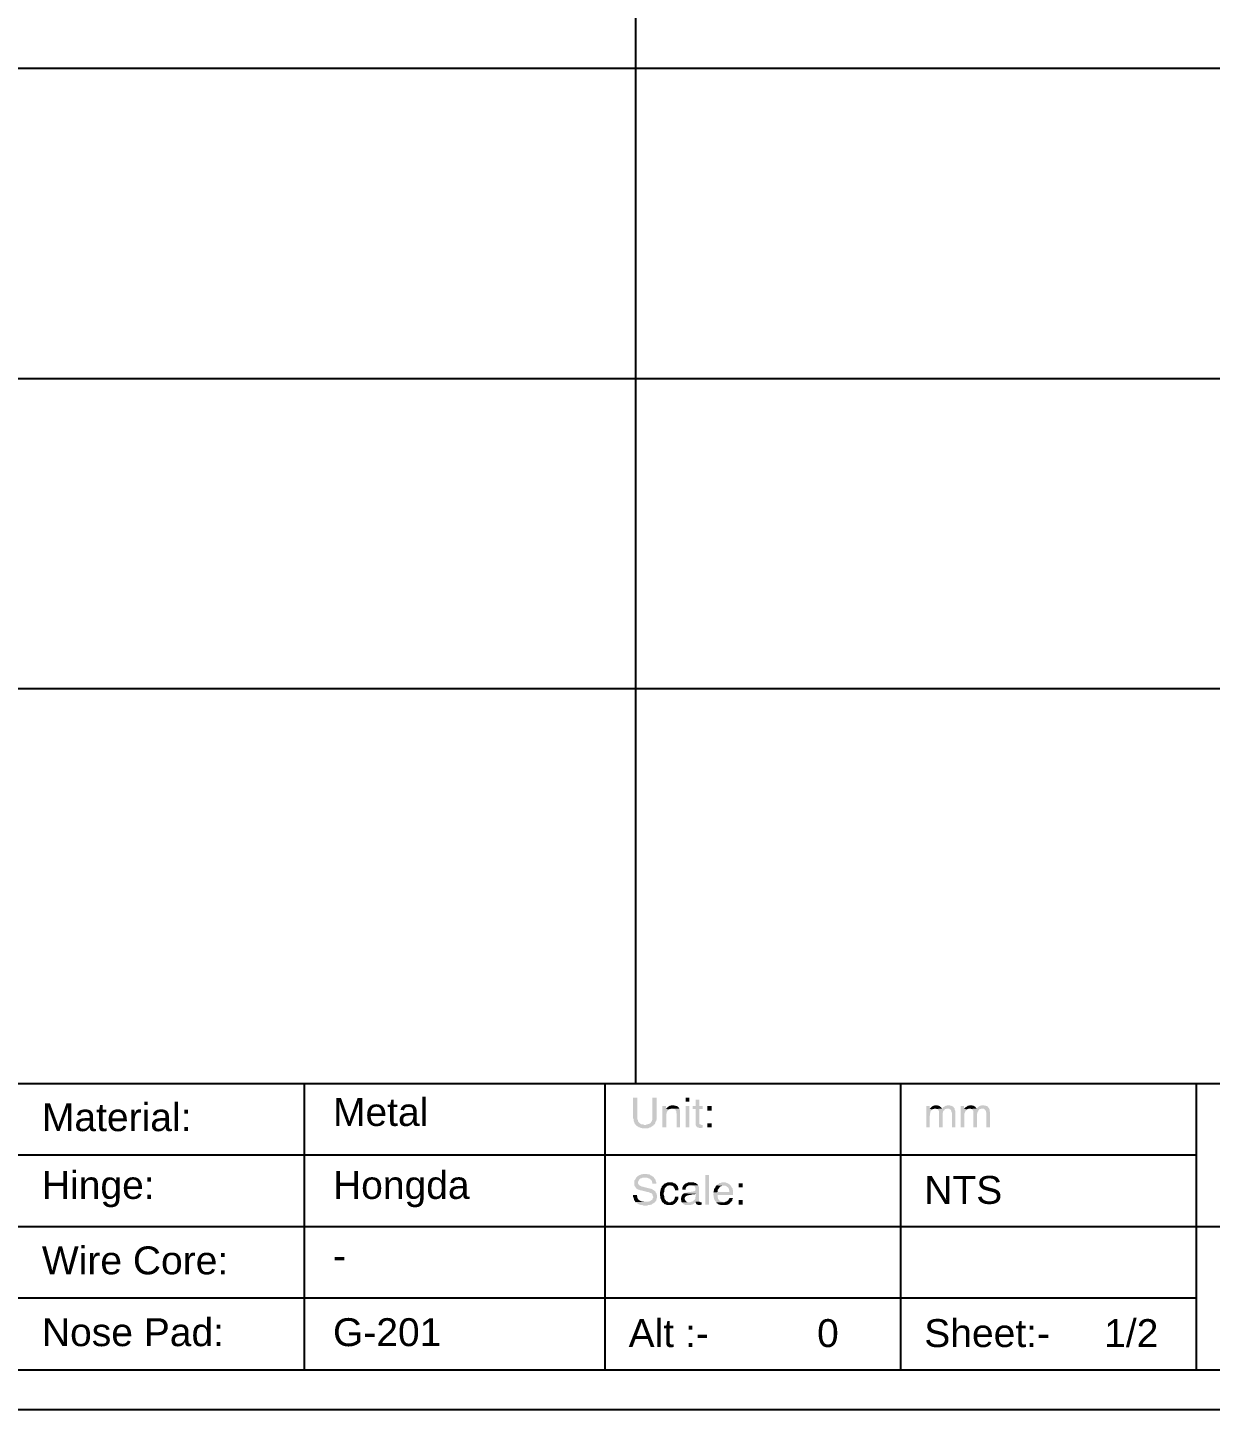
# Model space of a CAD drawing. Header units: inches. Extents: x 3613 to 8393, y -2205 to -794.
# Drawn here: x 4267 to 4394.1, y -2204.8 to -2056.3 of the extents above; entities that cross this region are included whole.
import ezdxf

# ---------------------------------------------------------------- set-up
doc = ezdxf.new("R2010")
doc.units = ezdxf.units.IN
doc.header["$MEASUREMENT"] = 0
doc.styles.get("Standard").update_dxf_attribs({"font": 'arial.ttf'})

msp = doc.modelspace()

# ---------------------------------------------------------------- hatches: boundary and pattern name
at = {"transparency": 33554559}
for points in [[(4332.51, -2171.268), (4332.059, -2171.268), (4332.059, -2173.479), (4332.104, -2173.569), (4332.104, -2173.75), (4332.149, -2173.84), (4332.194, -2173.93), (4332.194, -2174.021), (4332.239, -2174.066), (4332.285, -2174.111), (4332.33, -2174.201), (4333.323, -2174.201), (4333.232, -2174.201), (4333.142, -2174.156), (4332.962, -2174.156), (4332.916, -2174.111), (4332.826, -2174.066), (4332.781, -2174.021), (4332.736, -2173.976), (4332.691, -2173.93), (4332.646, -2173.885), (4332.6, -2173.795), (4332.6, -2173.75), (4332.555, -2173.66), (4332.51, -2173.569), (4332.51, -2173.299)], [(4334.586, -2171.268), (4334.135, -2171.268), (4334.135, -2173.299), (4334.135, -2173.615), (4334.09, -2173.705), (4334.09, -2173.75), (4334.045, -2173.84), (4334, -2173.885), (4333.954, -2173.976), (4333.909, -2174.021), (4333.819, -2174.066), (4333.774, -2174.111), (4333.684, -2174.111), (4333.593, -2174.156), (4333.503, -2174.156), (4333.413, -2174.201), (4332.33, -2174.201), (4332.375, -2174.246), (4332.42, -2174.292), (4332.51, -2174.337), (4332.555, -2174.382), (4332.646, -2174.427), (4332.691, -2174.472), (4332.781, -2174.472), (4332.871, -2174.517), (4332.962, -2174.517), (4333.052, -2174.562), (4333.684, -2174.562), (4333.774, -2174.517), (4333.864, -2174.472), (4333.909, -2174.472), (4334, -2174.427), (4334.045, -2174.382), (4334.135, -2174.337), (4334.18, -2174.292), (4334.27, -2174.246), (4334.27, -2174.201), (4334.361, -2174.156), (4334.406, -2174.066), (4334.451, -2174.021), (4334.451, -2173.93), (4334.496, -2173.84), (4334.541, -2173.795), (4334.541, -2173.705), (4334.586, -2173.615), (4334.586, -2173.299)], [(4335.579, -2172.17), (4335.218, -2172.17), (4335.218, -2174.472), (4335.624, -2174.472), (4335.624, -2173.254), (4335.624, -2173.028), (4335.669, -2172.938), (4335.669, -2172.847), (4335.715, -2172.802), (4335.76, -2172.712), (4335.805, -2172.667), (4335.805, -2172.667), (4335.85, -2172.577), (4335.895, -2172.531), (4335.579, -2172.486)], [(4336.301, -2172.08), (4336.211, -2172.08), (4336.121, -2172.125), (4336.031, -2172.125), (4335.94, -2172.17), (4335.895, -2172.215), (4335.805, -2172.261), (4335.76, -2172.306), (4335.669, -2172.396), (4335.579, -2172.486), (4335.895, -2172.531), (4335.985, -2172.486), (4336.076, -2172.486), (4336.121, -2172.441), (4337.023, -2172.441), (4336.978, -2172.351), (4336.933, -2172.306), (4336.888, -2172.261), (4336.843, -2172.215), (4336.753, -2172.17), (4336.662, -2172.17), (4336.617, -2172.125), (4336.527, -2172.125), (4336.437, -2172.08)], [(4337.023, -2172.441), (4336.211, -2172.441), (4336.301, -2172.441), (4336.392, -2172.486), (4336.482, -2172.486), (4336.572, -2172.531), (4336.617, -2172.577), (4336.617, -2172.622), (4336.662, -2172.667), (4336.707, -2172.712), (4336.707, -2172.938), (4336.753, -2173.028), (4336.753, -2174.472), (4337.114, -2174.472), (4337.114, -2172.667), (4337.069, -2172.577), (4337.069, -2172.486)], [(4338.107, -2171.719), (4338.107, -2171.268), (4337.7, -2171.268), (4337.7, -2171.719)], [(4338.107, -2174.472), (4338.107, -2172.17), (4337.7, -2172.17), (4337.7, -2174.472)], [(4339.19, -2171.493), (4338.784, -2171.493), (4338.784, -2172.17), (4338.468, -2172.17), (4338.468, -2172.486), (4338.784, -2172.486), (4338.784, -2174.201), (4338.829, -2174.292), (4338.874, -2174.337), (4338.874, -2174.382), (4338.919, -2174.427), (4338.964, -2174.472), (4339.054, -2174.472), (4339.145, -2174.517), (4339.415, -2174.517), (4339.551, -2174.472), (4339.551, -2174.201), (4339.415, -2174.201), (4339.325, -2174.156), (4339.235, -2174.156), (4339.19, -2174.111), (4339.19, -2172.486), (4339.551, -2172.486), (4339.551, -2172.17), (4339.19, -2172.17)], [(4340.499, -2172.667), (4340.499, -2172.17), (4340.047, -2172.17), (4340.047, -2172.667)], [(4363.922, -2172.17), (4363.561, -2172.17), (4363.561, -2174.472), (4363.922, -2174.472), (4363.922, -2173.254), (4363.967, -2173.163), (4363.967, -2172.983), (4364.012, -2172.892), (4364.012, -2172.802), (4364.058, -2172.712), (4364.103, -2172.667), (4364.148, -2172.622), (4364.238, -2172.531), (4363.922, -2172.486)], [(4364.644, -2172.08), (4364.509, -2172.08), (4364.419, -2172.125), (4364.374, -2172.125), (4364.283, -2172.17), (4364.193, -2172.215), (4364.148, -2172.261), (4364.058, -2172.351), (4364.012, -2172.396), (4363.922, -2172.486), (4364.238, -2172.531), (4364.283, -2172.486), (4364.374, -2172.486), (4364.464, -2172.441), (4364.554, -2172.441), (4365.231, -2172.396), (4365.186, -2172.351), (4365.141, -2172.261), (4365.096, -2172.261), (4365.05, -2172.215), (4364.96, -2172.17), (4364.915, -2172.125), (4364.825, -2172.125), (4364.735, -2172.08)], [(4365.231, -2172.396), (4364.554, -2172.441), (4364.599, -2172.441), (4364.689, -2172.486), (4365.276, -2172.441)], [(4365.908, -2172.08), (4365.818, -2172.08), (4365.773, -2172.125), (4365.682, -2172.125), (4365.592, -2172.17), (4365.547, -2172.215), (4365.457, -2172.261), (4365.366, -2172.306), (4365.321, -2172.396), (4365.276, -2172.441), (4364.689, -2172.486), (4364.78, -2172.486), (4364.825, -2172.577), (4364.825, -2172.577), (4364.87, -2172.622), (4364.915, -2172.712), (4364.915, -2174.472), (4365.321, -2174.472), (4365.321, -2172.938), (4365.366, -2172.847), (4365.366, -2172.757), (4365.412, -2172.712), (4365.457, -2172.622), (4365.502, -2172.622), (4365.547, -2172.531), (4365.637, -2172.486), (4365.682, -2172.486), (4365.773, -2172.441), (4365.863, -2172.441), (4366.585, -2172.396), (4366.54, -2172.351), (4366.495, -2172.306), (4366.495, -2172.261), (4366.404, -2172.215), (4366.359, -2172.17), (4366.269, -2172.17), (4366.224, -2172.125), (4366.134, -2172.125), (4366.043, -2172.08)], [(4366.585, -2172.396), (4365.863, -2172.441), (4365.998, -2172.441), (4366.043, -2172.486), (4366.134, -2172.531), (4366.179, -2172.577), (4366.224, -2172.622), (4366.269, -2172.712), (4366.269, -2172.802), (4366.314, -2172.892), (4366.314, -2174.472), (4366.675, -2174.472), (4366.675, -2172.847), (4366.675, -2172.667), (4366.63, -2172.577), (4366.63, -2172.486)], [(4367.623, -2172.17), (4367.262, -2172.17), (4367.262, -2174.472), (4367.668, -2174.472), (4367.668, -2172.983), (4367.713, -2172.892), (4367.758, -2172.802), (4367.758, -2172.712), (4367.804, -2172.667), (4367.894, -2172.622), (4367.939, -2172.531), (4367.623, -2172.486)], [(4368.345, -2172.08), (4368.21, -2172.08), (4368.165, -2172.125), (4368.074, -2172.125), (4367.984, -2172.17), (4367.939, -2172.215), (4367.849, -2172.261), (4367.758, -2172.351), (4367.713, -2172.396), (4367.623, -2172.486), (4367.939, -2172.531), (4368.029, -2172.486), (4368.074, -2172.486), (4368.165, -2172.441), (4368.255, -2172.441), (4368.932, -2172.396), (4368.887, -2172.351), (4368.842, -2172.261), (4368.842, -2172.261), (4368.751, -2172.215), (4368.706, -2172.17), (4368.616, -2172.125), (4368.526, -2172.125), (4368.435, -2172.08)], [(4368.932, -2172.396), (4368.255, -2172.441), (4368.3, -2172.441), (4368.39, -2172.486), (4368.977, -2172.441)], [(4369.654, -2172.08), (4369.564, -2172.08), (4369.473, -2172.125), (4369.383, -2172.125), (4369.293, -2172.17), (4369.248, -2172.215), (4369.158, -2172.261), (4369.112, -2172.306), (4369.022, -2172.396), (4368.977, -2172.441), (4368.39, -2172.486), (4368.481, -2172.486), (4368.526, -2172.577), (4368.526, -2172.577), (4368.571, -2172.622), (4368.616, -2172.712), (4368.616, -2174.472), (4369.022, -2174.472), (4369.022, -2173.028), (4369.067, -2172.938), (4369.067, -2172.847), (4369.112, -2172.757), (4369.158, -2172.712), (4369.158, -2172.622), (4369.203, -2172.622), (4369.248, -2172.531), (4369.338, -2172.486), (4369.428, -2172.486), (4369.473, -2172.441), (4369.564, -2172.441), (4370.286, -2172.396), (4370.241, -2172.351), (4370.196, -2172.306), (4370.196, -2172.261), (4370.15, -2172.215), (4370.06, -2172.17), (4370.015, -2172.17), (4369.925, -2172.125), (4369.835, -2172.125), (4369.744, -2172.08)], [(4370.286, -2172.396), (4369.564, -2172.441), (4369.699, -2172.441), (4369.789, -2172.486), (4369.835, -2172.531), (4369.88, -2172.577), (4369.925, -2172.622), (4369.97, -2172.712), (4369.97, -2172.802), (4370.015, -2172.892), (4370.015, -2174.472), (4370.421, -2174.472), (4370.421, -2172.847), (4370.421, -2172.847), (4370.376, -2172.757), (4370.376, -2172.577), (4370.331, -2172.486)], [(4340.499, -2174.472), (4340.499, -2174.021), (4340.047, -2174.021), (4340.047, -2174.472)], [(4332.42, -2179.843), (4332.375, -2179.888), (4332.33, -2179.978), (4332.285, -2180.068), (4332.239, -2180.114), (4332.194, -2180.204), (4332.194, -2180.7), (4332.239, -2180.791), (4332.285, -2180.836), (4332.33, -2180.926), (4332.375, -2180.971), (4332.375, -2181.016), (4332.465, -2181.061), (4332.51, -2181.106), (4332.6, -2181.152), (4332.691, -2181.152), (4332.781, -2181.197), (4332.871, -2181.242), (4332.962, -2181.242), (4333.503, -2181.377), (4333.593, -2181.422), (4333.729, -2181.422), (4333.819, -2181.468), (4333.909, -2181.513), (4333.954, -2181.513), (4334.045, -2181.558), (4334.09, -2181.603), (4334.09, -2181.603), (4334.135, -2181.693), (4334.18, -2181.738), (4334.18, -2181.829), (4334.225, -2181.919), (4334.225, -2182.009), (4334.18, -2182.054), (4334.18, -2182.145), (4334.135, -2182.235), (4334.045, -2182.28), (4334, -2182.325), (4334, -2182.325), (4333.909, -2182.37), (4333.864, -2182.415), (4333.774, -2182.415), (4333.684, -2182.46), (4333.413, -2182.46), (4332.33, -2182.506), (4332.42, -2182.551), (4332.465, -2182.596), (4332.555, -2182.641), (4332.6, -2182.686), (4332.691, -2182.731), (4332.736, -2182.776), (4332.826, -2182.776), (4332.916, -2182.822), (4333.097, -2182.822), (4333.187, -2182.867), (4333.593, -2182.867), (4333.684, -2182.822), (4333.864, -2182.822), (4333.909, -2182.776), (4334, -2182.776), (4334.09, -2182.731), (4334.135, -2182.686), (4334.225, -2182.641), (4334.27, -2182.596), (4334.315, -2182.596), (4334.361, -2182.551), (4334.406, -2182.46), (4334.496, -2182.415), (4334.541, -2182.325), (4334.541, -2182.28), (4334.586, -2182.19), (4334.586, -2182.099), (4334.631, -2182.009), (4334.631, -2181.783), (4334.586, -2181.693), (4334.586, -2181.603), (4334.541, -2181.513), (4334.496, -2181.468), (4334.496, -2181.377), (4334.406, -2181.332), (4334.406, -2181.332), (4334.361, -2181.287), (4334.315, -2181.242), (4334.225, -2181.197), (4334.18, -2181.152), (4334.09, -2181.106), (4334, -2181.061), (4333.909, -2181.061), (4333.774, -2181.016), (4333.232, -2180.881), (4333.232, -2180.881), (4333.097, -2180.836), (4333.007, -2180.836), (4332.916, -2180.791), (4332.826, -2180.745), (4332.781, -2180.745), (4332.736, -2180.7), (4332.691, -2180.655), (4332.646, -2180.61), (4332.6, -2180.52), (4332.6, -2180.294), (4332.646, -2180.204), (4332.691, -2180.114), (4332.736, -2180.068), (4332.781, -2180.023), (4332.826, -2179.978), (4332.871, -2179.933), (4332.962, -2179.933), (4333.052, -2179.888), (4333.323, -2179.888)], [(4333.323, -2179.482), (4333.097, -2179.482), (4333.007, -2179.527), (4332.916, -2179.527), (4332.826, -2179.572), (4332.781, -2179.572), (4332.691, -2179.617), (4332.646, -2179.662), (4332.555, -2179.707), (4332.51, -2179.753), (4332.465, -2179.798), (4332.42, -2179.843), (4333.323, -2179.888), (4333.593, -2179.888), (4333.684, -2179.933), (4333.774, -2179.933), (4333.819, -2179.978), (4333.909, -2180.023), (4333.909, -2180.068), (4334, -2180.114), (4334.045, -2180.159), (4334.09, -2180.249), (4334.09, -2180.339), (4334.135, -2180.43), (4334.135, -2180.52), (4334.541, -2180.52), (4334.541, -2180.339), (4334.496, -2180.249), (4334.496, -2180.159), (4334.451, -2180.068), (4334.406, -2180.023), (4334.361, -2179.933), (4334.315, -2179.888), (4334.27, -2179.798), (4334.18, -2179.753), (4334.18, -2179.753), (4334.09, -2179.662), (4334.045, -2179.662), (4333.954, -2179.617), (4333.864, -2179.572), (4333.819, -2179.527), (4333.638, -2179.527), (4333.548, -2179.482), (4333.458, -2179.482)], [(4339.822, -2182.776), (4339.822, -2179.572), (4340.228, -2179.572), (4340.228, -2182.776)], [(4335.263, -2180.7), (4335.173, -2180.791), (4335.128, -2180.836), (4335.128, -2180.926), (4335.083, -2180.971), (4335.038, -2181.061), (4335.038, -2181.152), (4334.992, -2181.242), (4334.992, -2181.332), (4334.947, -2181.422), (4334.947, -2181.783), (4334.992, -2181.874), (4334.992, -2182.054), (4335.038, -2182.145), (4335.083, -2182.235), (4335.083, -2182.325), (4335.128, -2182.37), (4335.173, -2182.46), (4335.218, -2182.506), (4335.985, -2182.506), (4335.85, -2182.506), (4335.805, -2182.46), (4335.715, -2182.415), (4335.624, -2182.415), (4335.579, -2182.325), (4335.534, -2182.28), (4335.489, -2182.235), (4335.444, -2182.145), (4335.444, -2182.099), (4335.399, -2182.009), (4335.399, -2181.829), (4335.354, -2181.693), (4335.354, -2181.513), (4335.399, -2181.422), (4335.399, -2181.242), (4335.444, -2181.152), (4335.444, -2181.061), (4335.489, -2181.016), (4335.534, -2180.971), (4335.534, -2180.926), (4335.624, -2180.881), (4335.669, -2180.791), (4335.76, -2180.745), (4335.805, -2180.745), (4335.895, -2180.7), (4335.985, -2180.7)], [(4336.031, -2180.384), (4335.76, -2180.384), (4335.669, -2180.43), (4335.579, -2180.475), (4335.489, -2180.475), (4335.444, -2180.52), (4335.354, -2180.61), (4335.308, -2180.655), (4335.263, -2180.7), (4336.076, -2180.7), (4336.166, -2180.745), (4336.256, -2180.745), (4336.346, -2180.791), (4336.392, -2180.836), (4336.437, -2180.926), (4336.482, -2180.971), (4336.527, -2181.061), (4336.572, -2181.152), (4336.572, -2181.242), (4336.933, -2181.242), (4336.933, -2181.016), (4336.888, -2180.971), (4336.888, -2180.881), (4336.843, -2180.791), (4336.798, -2180.745), (4336.753, -2180.655), (4336.662, -2180.61), (4336.662, -2180.565), (4336.617, -2180.52), (4336.527, -2180.475), (4336.437, -2180.475), (4336.392, -2180.43), (4336.301, -2180.384), (4336.121, -2180.384)], [(4339.054, -2180.7), (4338.242, -2180.7), (4338.423, -2180.7), (4338.468, -2180.745), (4338.558, -2180.745), (4338.648, -2180.791), (4338.693, -2180.836), (4338.738, -2180.926), (4338.738, -2181.016), (4338.784, -2181.106), (4338.784, -2181.106), (4338.738, -2181.197), (4338.738, -2181.242), (4338.693, -2181.287), (4338.603, -2181.332), (4338.558, -2181.332), (4338.468, -2181.377), (4337.971, -2181.422), (4337.836, -2181.468), (4337.746, -2181.468), (4337.655, -2181.513), (4337.61, -2181.513), (4337.52, -2181.558), (4338.784, -2181.603), (4338.784, -2181.919), (4338.738, -2182.009), (4338.738, -2182.145), (4338.693, -2182.235), (4338.603, -2182.28), (4338.558, -2182.325), (4338.513, -2182.37), (4338.468, -2182.415), (4338.377, -2182.46), (4338.287, -2182.46), (4338.197, -2182.506), (4337.294, -2182.506), (4337.339, -2182.596), (4337.43, -2182.641), (4337.475, -2182.686), (4337.52, -2182.731), (4337.61, -2182.776), (4337.7, -2182.822), (4338.242, -2182.822), (4338.287, -2182.776), (4338.377, -2182.776), (4338.468, -2182.731), (4338.558, -2182.686), (4338.603, -2182.641), (4338.693, -2182.551), (4338.693, -2182.551), (4338.784, -2182.46), (4339.19, -2182.46), (4339.145, -2182.37), (4339.145, -2180.926), (4339.099, -2180.836), (4339.099, -2180.745)], [(4338.287, -2180.384), (4337.971, -2180.384), (4337.881, -2180.43), (4337.791, -2180.475), (4337.746, -2180.475), (4337.655, -2180.52), (4337.61, -2180.565), (4337.565, -2180.61), (4337.52, -2180.655), (4337.475, -2180.7), (4337.43, -2180.791), (4337.384, -2180.881), (4337.339, -2180.971), (4337.339, -2181.152), (4337.7, -2181.152), (4337.7, -2181.016), (4337.746, -2180.926), (4337.791, -2180.881), (4337.836, -2180.791), (4337.881, -2180.791), (4337.971, -2180.745), (4338.061, -2180.7), (4339.054, -2180.7), (4339.009, -2180.61), (4338.919, -2180.565), (4338.874, -2180.52), (4338.829, -2180.475), (4338.738, -2180.43), (4338.693, -2180.43), (4338.603, -2180.384), (4338.377, -2180.384)], [(4341.807, -2180.384), (4341.582, -2180.384), (4341.491, -2180.43), (4341.401, -2180.43), (4341.311, -2180.475), (4341.266, -2180.52), (4341.176, -2180.565), (4341.13, -2180.61), (4341.04, -2180.655), (4340.995, -2180.7), (4341.807, -2180.745), (4341.988, -2180.745), (4342.078, -2180.791), (4342.123, -2180.836), (4342.214, -2180.881), (4342.259, -2180.926), (4342.259, -2180.926), (4342.304, -2181.016), (4342.349, -2181.061), (4342.349, -2181.152), (4342.394, -2181.242), (4342.394, -2181.422), (4341.13, -2181.422), (4340.724, -2181.468), (4340.724, -2181.558), (4340.679, -2181.648), (4340.679, -2181.738), (4340.724, -2181.829), (4340.724, -2182.009), (4340.769, -2182.099), (4340.769, -2182.19), (4340.815, -2182.235), (4340.86, -2182.325), (4340.905, -2182.415), (4340.95, -2182.46), (4340.995, -2182.506), (4341.807, -2182.506), (4341.717, -2182.506), (4341.627, -2182.46), (4341.537, -2182.46), (4341.446, -2182.415), (4341.401, -2182.37), (4341.311, -2182.325), (4341.266, -2182.28), (4341.266, -2182.235), (4341.221, -2182.19), (4341.176, -2182.099), (4341.176, -2182.054), (4341.13, -2181.964), (4341.13, -2181.738), (4342.8, -2181.738), (4342.8, -2181.242), (4342.755, -2181.152), (4342.755, -2181.061), (4342.71, -2180.971), (4342.665, -2180.926), (4342.62, -2180.836), (4342.575, -2180.791), (4342.53, -2180.7), (4342.484, -2180.655), (4342.439, -2180.61), (4342.349, -2180.565), (4342.304, -2180.52), (4342.214, -2180.475), (4342.168, -2180.43), (4342.078, -2180.43), (4341.988, -2180.384), (4341.898, -2180.384)], [(4340.995, -2180.7), (4340.995, -2180.745), (4340.905, -2180.836), (4340.905, -2180.881), (4340.86, -2180.971), (4340.815, -2181.016), (4340.769, -2181.106), (4340.769, -2181.197), (4340.724, -2181.287), (4340.724, -2181.468), (4341.13, -2181.422), (4341.13, -2181.242), (4341.176, -2181.152), (4341.221, -2181.106), (4341.266, -2181.016), (4341.311, -2180.971), (4341.311, -2180.926), (4341.401, -2180.881), (4341.446, -2180.791), (4341.537, -2180.791), (4341.627, -2180.745), (4341.807, -2180.745)], [(4343.838, -2180.926), (4343.838, -2180.475), (4343.387, -2180.475), (4343.387, -2180.926)], [(4332.465, -2181.738), (4332.059, -2181.738), (4332.059, -2181.919), (4332.104, -2182.009), (4332.104, -2182.099), (4332.149, -2182.145), (4332.149, -2182.235), (4332.194, -2182.325), (4332.239, -2182.37), (4332.285, -2182.46), (4332.33, -2182.506), (4333.413, -2182.46), (4333.097, -2182.46), (4333.007, -2182.415), (4332.916, -2182.415), (4332.871, -2182.37), (4332.781, -2182.325), (4332.736, -2182.28), (4332.691, -2182.28), (4332.646, -2182.235), (4332.6, -2182.145), (4332.555, -2182.099), (4332.51, -2182.009), (4332.51, -2181.919), (4332.465, -2181.829)], [(4336.933, -2181.919), (4336.572, -2181.919), (4336.572, -2181.964), (4336.527, -2182.054), (4336.527, -2182.145), (4336.482, -2182.235), (4336.437, -2182.28), (4336.392, -2182.37), (4336.301, -2182.415), (4336.256, -2182.46), (4336.166, -2182.46), (4336.076, -2182.506), (4335.218, -2182.506), (4335.263, -2182.551), (4335.354, -2182.596), (4335.399, -2182.686), (4335.489, -2182.731), (4335.534, -2182.731), (4335.624, -2182.776), (4335.715, -2182.822), (4336.256, -2182.822), (4336.346, -2182.776), (4336.437, -2182.731), (4336.527, -2182.686), (4336.572, -2182.641), (4336.617, -2182.596), (4336.662, -2182.551), (4336.707, -2182.506), (4336.753, -2182.46), (4336.798, -2182.37), (4336.843, -2182.28), (4336.888, -2182.235), (4336.933, -2182.145), (4336.933, -2182.054)], [(4337.52, -2181.558), (4337.475, -2181.603), (4337.384, -2181.648), (4337.384, -2181.693), (4337.339, -2181.738), (4337.294, -2181.829), (4337.249, -2181.874), (4337.249, -2181.964), (4337.204, -2182.054), (4337.204, -2182.28), (4337.249, -2182.37), (4337.249, -2182.46), (4337.294, -2182.506), (4338.016, -2182.506), (4337.881, -2182.506), (4337.791, -2182.46), (4337.746, -2182.415), (4337.7, -2182.37), (4337.655, -2182.28), (4337.61, -2182.19), (4337.61, -2182.054), (4337.655, -2181.964), (4337.7, -2181.919), (4337.746, -2181.874), (4337.791, -2181.829), (4337.881, -2181.783), (4337.971, -2181.783), (4338.061, -2181.738), (4338.152, -2181.738), (4338.513, -2181.648), (4338.693, -2181.648), (4338.784, -2181.603)], [(4339.19, -2182.46), (4338.784, -2182.46), (4338.784, -2182.551), (4339.28, -2182.506), (4339.28, -2182.506)], [(4339.415, -2182.506), (4339.28, -2182.506), (4338.784, -2182.551), (4338.829, -2182.641), (4338.874, -2182.686), (4338.874, -2182.686), (4338.919, -2182.776), (4339.009, -2182.776), (4339.099, -2182.822), (4339.28, -2182.822), (4339.325, -2182.776), (4339.415, -2182.776)], [(4342.8, -2182.054), (4342.394, -2182.054), (4342.394, -2182.099), (4342.349, -2182.19), (4342.304, -2182.235), (4342.259, -2182.325), (4342.168, -2182.37), (4342.123, -2182.415), (4342.033, -2182.46), (4341.988, -2182.46), (4341.898, -2182.506), (4340.995, -2182.506), (4341.04, -2182.596), (4341.085, -2182.641), (4341.176, -2182.686), (4341.221, -2182.731), (4341.311, -2182.776), (4341.401, -2182.776), (4341.491, -2182.822), (4342.078, -2182.822), (4342.123, -2182.776), (4342.214, -2182.776), (4342.304, -2182.731), (4342.349, -2182.686), (4342.439, -2182.641), (4342.484, -2182.596), (4342.53, -2182.506), (4342.62, -2182.46), (4342.665, -2182.37), (4342.71, -2182.325), (4342.71, -2182.235), (4342.755, -2182.145)], [(4343.838, -2182.776), (4343.838, -2182.28), (4343.387, -2182.28), (4343.387, -2182.776)]]:
    msp.add_hatch(color=256, dxfattribs=at).paths.add_polyline_path(points)

# ---------------------------------------------------------------- linework, layer by layer
for p, q in [((4332.334, -1913.772), (4332.334, -2169.733)), ((4096.451, -2060.633), (4492.889, -2060.633)), ((4096.451, -2093.974), (4492.889, -2093.974)), ((4096.451, -2127.316), (4492.889, -2127.316)), ((4083.633, -2200.513), (4492.889, -2200.513))]:
    msp.add_line(p, q)
msp.add_lwpolyline([(4496.927, -2204.772), (4496.927, -1907.772), (4076.927, -1907.772), (4076.927, -2204.772)], close=True)
for points in [[(4096.451, -2169.733), (4492.889, -2169.733)], [(4296.72, -2169.733), (4296.72, -2200.513)], [(4329.035, -2169.733), (4329.035, -2200.513)], [(4360.808, -2169.733), (4360.808, -2200.513)], [(4392.581, -2169.733), (4392.581, -2200.513)], [(4096.451, -2177.406), (4392.581, -2177.406)], [(4096.451, -2185.123), (4445.521, -2185.123)], [(4096.451, -2192.796), (4392.581, -2192.796)]]:
    msp.add_lwpolyline(points)

# ---------------------------------------------------------------- texts
at = {"width": 34.34827, "attachment_point": 5}
for s, insert, char_height in [('\\pxql;Material:', (4285.708, -2173.391), 2.99966), ('\\pxql;Metal ', (4316.985, -2172.836), 2.99966), ('\\pxql;Hinge:', (4285.708, -2181.108), 2.99966), ('\\pxql;Hongda', (4316.985, -2181.108), 2.99966), ('\\pxql;NTS', (4380.525, -2181.208), 2.9997), ('\\pxql; Wire Core:', (4284.541, -2188.781), 2.99966), ('\\pxql;-', (4316.985, -2188.226), 2.9997), ('\\pxql;Nose Pad:', (4285.708, -2196.498), 2.99966), ('\\pxql;G-201', (4316.985, -2196.498), 2.99966), ('\\pxql;Alt :-          0', (4348.752, -2196.598), 2.99966), ('\\pxql;Sheet:-     1/2', (4380.525, -2196.598), 2.99966)]:
    msp.add_mtext(s, dxfattribs=dict(at, insert=insert, char_height=char_height))

doc.saveas('drawing.dxf')
